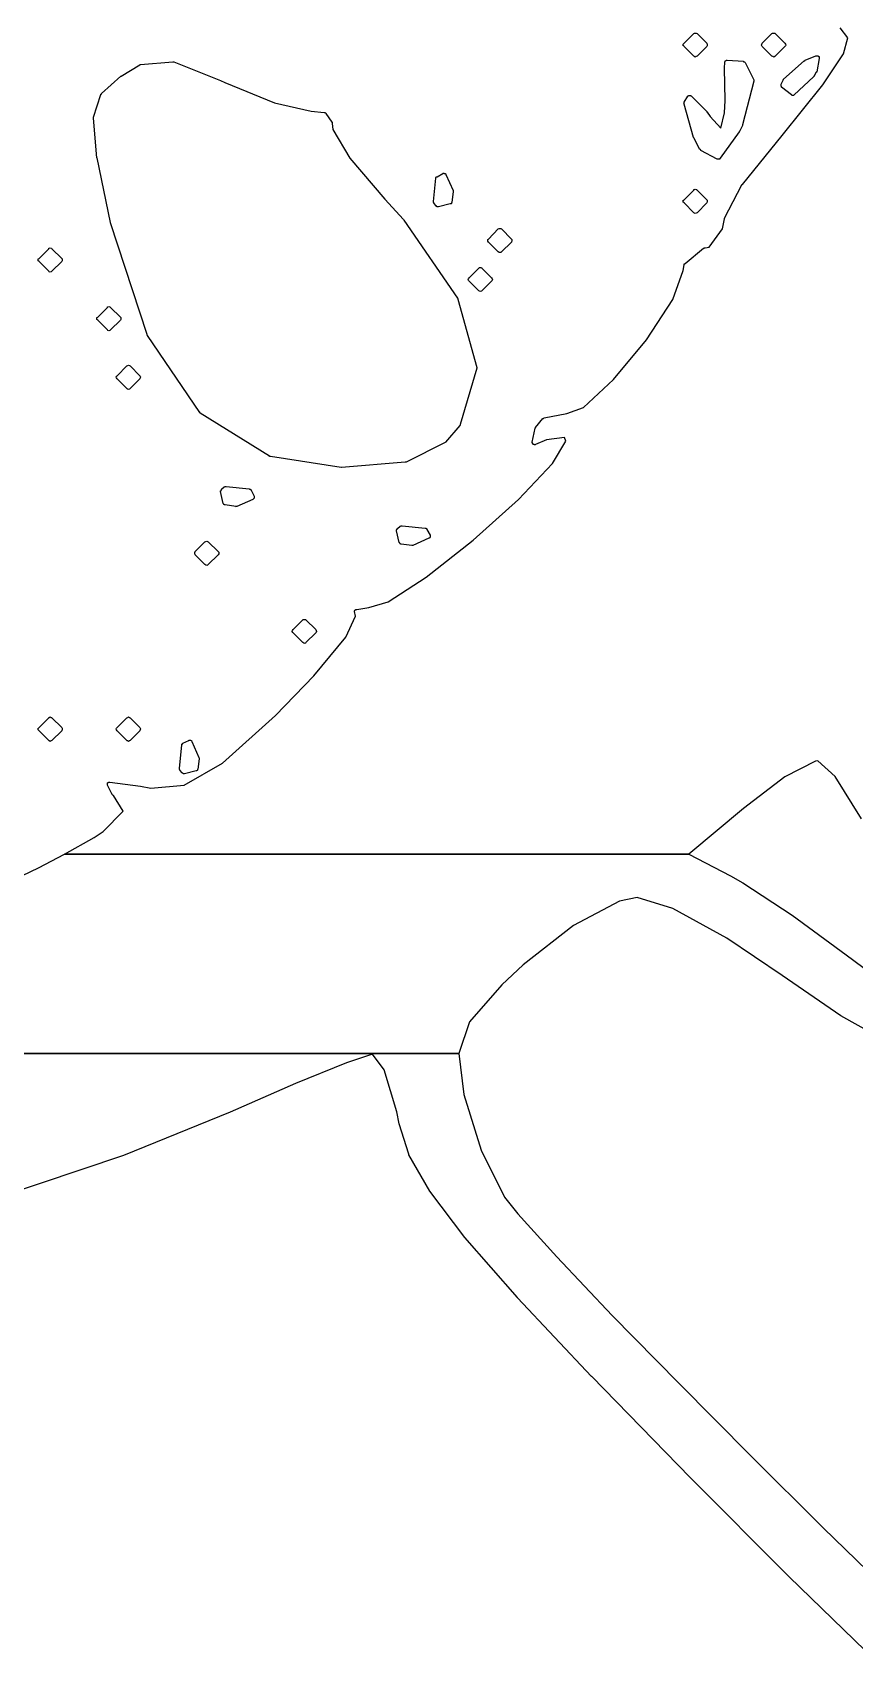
# Model space of a CAD drawing. Extents: x 83 to 346, y -162 to -57.
# Drawn here: x 272.601 to 274.381, y -143.317 to -139.812 of the extents above; entities that cross this region are included whole.
import ezdxf

# ---------------------------------------------------------------- set-up
doc = ezdxf.new("R2010")
doc.units = 0
doc.layers.add('BLACK', color=7, linetype='CONTINUOUS')

msp = doc.modelspace()

# ---------------------------------------------------------------- linework, layer by layer
at = {"layer": 'BLACK', "linetype": 'CONTINUOUS'}
for p, q in [((274.012, -139.836), (274.033, -139.815)), ((274.033, -139.815), (274.034, -139.814)), ((274.033, -139.815), (274.033, -139.815)), ((274.034, -139.814), (274.036, -139.814)), ((274.036, -139.814), (274.038, -139.814)), ((274.038, -139.814), (274.04, -139.815)), ((274.04, -139.815), (274.061, -139.836)), ((274.181, -139.836), (274.202, -139.815)), ((274.202, -139.815), (274.203, -139.814)), ((274.202, -139.815), (274.202, -139.815)), ((274.203, -139.814), (274.204, -139.814)), ((274.204, -139.814), (274.206, -139.814)), ((274.206, -139.814), (274.208, -139.814)), ((274.208, -139.814), (274.209, -139.815)), ((274.209, -139.815), (274.23, -139.836)), ((274.366, -139.824), (274.35, -139.803)), ((274.357, -139.859), (274.366, -139.824)), ((274.01, -139.838), (274.012, -139.836)), ((274.01, -139.84), (274.01, -139.838)), ((274.01, -139.842), (274.01, -139.84)), ((274.011, -139.842), (274.01, -139.842)), ((274.012, -139.843), (274.011, -139.842)), ((274.033, -139.864), (274.012, -139.843)), ((274.012, -139.843), (274.012, -139.843)), ((274.034, -139.865), (274.033, -139.864)), ((274.04, -139.864), (274.038, -139.865)), ((274.061, -139.843), (274.04, -139.864)), ((274.061, -139.836), (274.062, -139.838)), ((274.062, -139.842), (274.061, -139.843)), ((274.061, -139.843), (274.061, -139.843)), ((274.062, -139.838), (274.062, -139.84)), ((274.062, -139.84), (274.062, -139.842)), ((274.179, -139.84), (274.18, -139.838)), ((274.18, -139.842), (274.179, -139.84)), ((274.18, -139.838), (274.181, -139.836)), ((274.181, -139.843), (274.18, -139.842)), ((274.18, -139.842), (274.18, -139.842)), ((274.181, -139.836), (274.181, -139.836)), ((274.202, -139.864), (274.181, -139.843)), ((274.204, -139.865), (274.202, -139.864)), ((274.209, -139.864), (274.208, -139.865)), ((274.23, -139.843), (274.209, -139.864)), ((274.23, -139.836), (274.231, -139.838)), ((274.231, -139.842), (274.23, -139.843)), ((274.23, -139.843), (274.23, -139.843)), ((274.231, -139.838), (274.232, -139.84)), ((274.232, -139.84), (274.231, -139.842)), ((274.274, -139.873), (274.297, -139.863)), ((274.297, -139.863), (274.298, -139.863)), ((274.298, -139.863), (274.298, -139.863)), ((274.298, -139.863), (274.299, -139.863)), ((274.299, -139.863), (274.299, -139.863)), ((274.299, -139.863), (274.3, -139.863)), ((274.3, -139.863), (274.3, -139.863)), ((274.3, -139.863), (274.301, -139.863)), ((274.301, -139.863), (274.301, -139.863)), ((274.301, -139.863), (274.302, -139.863)), ((274.302, -139.863), (274.302, -139.863)), ((274.302, -139.863), (274.302, -139.864)), ((274.302, -139.864), (274.303, -139.864)), ((274.303, -139.864), (274.303, -139.864)), ((274.303, -139.864), (274.303, -139.865)), ((274.312, -139.926), (274.357, -139.859)), ((272.793, -139.907), (272.833, -139.883)), ((272.833, -139.883), (272.834, -139.882)), ((272.833, -139.883), (272.833, -139.883)), ((272.833, -139.883), (272.833, -139.883)), ((272.834, -139.882), (272.835, -139.882)), ((272.835, -139.882), (272.905, -139.876)), ((272.835, -139.882), (272.835, -139.882)), ((272.835, -139.882), (272.835, -139.882)), ((272.905, -139.876), (272.905, -139.876)), ((272.905, -139.876), (272.905, -139.876)), ((272.905, -139.876), (272.906, -139.876)), ((272.906, -139.876), (272.907, -139.876)), ((272.907, -139.876), (272.907, -139.876)), ((272.907, -139.876), (272.907, -139.876)), ((272.907, -139.876), (273.008, -139.917)), ((274.036, -139.866), (274.034, -139.865)), ((274.038, -139.865), (274.036, -139.866)), ((274.099, -139.889), (274.1, -139.878)), ((274.099, -139.89), (274.099, -139.889)), ((274.099, -139.889), (274.099, -139.889)), ((274.101, -139.96), (274.099, -139.89)), ((274.1, -139.876), (274.101, -139.875)), ((274.1, -139.877), (274.1, -139.876)), ((274.1, -139.876), (274.1, -139.876)), ((274.1, -139.876), (274.1, -139.876)), ((274.1, -139.878), (274.1, -139.877)), ((274.101, -139.875), (274.101, -139.874)), ((274.101, -139.874), (274.101, -139.874)), ((274.101, -139.874), (274.101, -139.874)), ((274.101, -139.874), (274.102, -139.874)), ((274.102, -139.874), (274.103, -139.873)), ((274.103, -139.873), (274.103, -139.873)), ((274.103, -139.873), (274.103, -139.873)), ((274.103, -139.873), (274.104, -139.873)), ((274.104, -139.873), (274.105, -139.873)), ((274.105, -139.873), (274.105, -139.873)), ((274.105, -139.873), (274.14, -139.875)), ((274.105, -139.873), (274.105, -139.873)), ((274.14, -139.875), (274.14, -139.876)), ((274.14, -139.876), (274.141, -139.876)), ((274.141, -139.876), (274.141, -139.876)), ((274.141, -139.876), (274.142, -139.876)), ((274.142, -139.876), (274.142, -139.876)), ((274.142, -139.876), (274.143, -139.877)), ((274.143, -139.877), (274.143, -139.877)), ((274.143, -139.877), (274.143, -139.877)), ((274.143, -139.877), (274.144, -139.878)), ((274.144, -139.878), (274.144, -139.878)), ((274.144, -139.878), (274.162, -139.914)), ((274.206, -139.866), (274.204, -139.865)), ((274.208, -139.865), (274.206, -139.866)), ((274.227, -139.914), (274.272, -139.874)), ((274.272, -139.874), (274.273, -139.874)), ((274.273, -139.874), (274.274, -139.873)), ((274.298, -139.899), (274.293, -139.908)), ((274.299, -139.899), (274.298, -139.899)), ((274.304, -139.869), (274.299, -139.898)), ((274.299, -139.898), (274.299, -139.898)), ((274.299, -139.898), (274.299, -139.898)), ((274.299, -139.898), (274.299, -139.898)), ((274.299, -139.898), (274.299, -139.899)), ((274.299, -139.899), (274.299, -139.899)), ((274.303, -139.865), (274.304, -139.865)), ((274.304, -139.865), (274.304, -139.866)), ((274.304, -139.866), (274.304, -139.866)), ((274.304, -139.866), (274.304, -139.867)), ((274.304, -139.867), (274.304, -139.867)), ((274.304, -139.867), (274.304, -139.868)), ((274.304, -139.868), (274.304, -139.868)), ((274.304, -139.868), (274.304, -139.869)), ((272.75, -139.945), (272.792, -139.907)), ((272.792, -139.907), (272.792, -139.907)), ((272.792, -139.907), (272.793, -139.907)), ((273.008, -139.917), (273.008, -139.917)), ((273.008, -139.917), (273.008, -139.917)), ((273.008, -139.917), (273.017, -139.921)), ((273.017, -139.921), (273.125, -139.965)), ((274.163, -139.918), (274.138, -140.013)), ((274.162, -139.914), (274.163, -139.915)), ((274.163, -139.915), (274.163, -139.916)), ((274.163, -139.916), (274.163, -139.916)), ((274.163, -139.916), (274.163, -139.916)), ((274.163, -139.916), (274.163, -139.917)), ((274.163, -139.917), (274.163, -139.918)), ((274.222, -139.925), (274.226, -139.916)), ((274.222, -139.926), (274.222, -139.925)), ((274.222, -139.925), (274.222, -139.925)), ((274.222, -139.925), (274.222, -139.925)), ((274.222, -139.927), (274.222, -139.926)), ((274.222, -139.928), (274.222, -139.927)), ((274.222, -139.927), (274.222, -139.927)), ((274.222, -139.927), (274.222, -139.927)), ((274.222, -139.929), (274.222, -139.928)), ((274.223, -139.93), (274.222, -139.929)), ((274.222, -139.929), (274.222, -139.929)), ((274.222, -139.929), (274.222, -139.929)), ((274.223, -139.931), (274.223, -139.93)), ((274.223, -139.93), (274.223, -139.93)), ((274.244, -139.948), (274.223, -139.931)), ((274.223, -139.931), (274.223, -139.931)), ((274.224, -140.036), (274.312, -139.926)), ((274.226, -139.916), (274.226, -139.915)), ((274.226, -139.915), (274.226, -139.915)), ((274.226, -139.915), (274.227, -139.915)), ((274.227, -139.915), (274.227, -139.914)), ((274.227, -139.914), (274.227, -139.914)), ((274.227, -139.914), (274.227, -139.914)), ((274.292, -139.909), (274.25, -139.948)), ((274.293, -139.908), (274.292, -139.908)), ((274.292, -139.908), (274.292, -139.909)), ((272.733, -139.996), (272.749, -139.947)), ((272.749, -139.947), (272.749, -139.946)), ((272.749, -139.946), (272.75, -139.946)), ((272.749, -139.947), (272.749, -139.947)), ((272.75, -139.946), (272.75, -139.945)), ((272.75, -139.945), (272.75, -139.945)), ((272.75, -139.945), (272.75, -139.945)), ((273.125, -139.965), (273.204, -139.983)), ((274.011, -139.966), (274.012, -139.965)), ((274.012, -139.967), (274.011, -139.966)), ((274.011, -139.966), (274.011, -139.966)), ((274.011, -139.966), (274.011, -139.966)), ((274.012, -139.964), (274.02, -139.951)), ((274.012, -139.965), (274.012, -139.964)), ((274.012, -139.964), (274.012, -139.964)), ((274.012, -139.964), (274.012, -139.964)), ((274.012, -139.968), (274.012, -139.967)), ((274.032, -140.04), (274.012, -139.968)), ((274.012, -139.968), (274.012, -139.968)), ((274.012, -139.968), (274.012, -139.968)), ((274.02, -139.951), (274.02, -139.95)), ((274.02, -139.95), (274.021, -139.95)), ((274.02, -139.951), (274.02, -139.951)), ((274.021, -139.95), (274.022, -139.949)), ((274.021, -139.95), (274.021, -139.95)), ((274.021, -139.95), (274.021, -139.95)), ((274.022, -139.949), (274.022, -139.949)), ((274.022, -139.949), (274.023, -139.949)), ((274.023, -139.949), (274.023, -139.949)), ((274.023, -139.949), (274.024, -139.949)), ((274.024, -139.949), (274.024, -139.949)), ((274.024, -139.949), (274.025, -139.949)), ((274.025, -139.949), (274.025, -139.949)), ((274.025, -139.949), (274.026, -139.949)), ((274.026, -139.949), (274.026, -139.95)), ((274.026, -139.95), (274.026, -139.95)), ((274.026, -139.95), (274.027, -139.95)), ((274.027, -139.95), (274.027, -139.95)), ((274.027, -139.95), (274.061, -139.984)), ((274.099, -139.987), (274.101, -139.96)), ((274.245, -139.949), (274.244, -139.948)), ((274.244, -139.948), (274.244, -139.948)), ((274.246, -139.949), (274.245, -139.949)), ((274.245, -139.949), (274.245, -139.949)), ((274.245, -139.949), (274.245, -139.949)), ((274.247, -139.949), (274.246, -139.949)), ((274.248, -139.949), (274.247, -139.949)), ((274.247, -139.949), (274.247, -139.949)), ((274.247, -139.949), (274.247, -139.949)), ((274.249, -139.949), (274.248, -139.949)), ((274.25, -139.948), (274.249, -139.949)), ((274.249, -139.949), (274.249, -139.949)), ((274.249, -139.949), (274.249, -139.949)), ((274.25, -139.948), (274.25, -139.948)), ((272.733, -139.997), (272.733, -139.996)), ((272.733, -139.996), (272.733, -139.996)), ((272.733, -139.996), (272.733, -139.996)), ((272.733, -139.998), (272.733, -139.997)), ((272.74, -140.084), (272.733, -139.998)), ((272.733, -139.998), (272.733, -139.998)), ((272.733, -139.998), (272.733, -139.998)), ((273.204, -139.983), (273.232, -139.986)), ((273.232, -139.986), (273.233, -139.986)), ((273.233, -139.986), (273.233, -139.986)), ((273.233, -139.986), (273.234, -139.986)), ((273.234, -139.986), (273.234, -139.986)), ((273.234, -139.986), (273.234, -139.986)), ((273.234, -139.986), (273.235, -139.987)), ((273.235, -139.987), (273.235, -139.987)), ((273.235, -139.987), (273.236, -139.988)), ((273.236, -139.988), (273.236, -139.988)), ((273.236, -139.988), (273.236, -139.988)), ((273.236, -139.988), (273.249, -140.007)), ((274.061, -139.984), (274.061, -139.985)), ((274.061, -139.985), (274.062, -139.985)), ((274.062, -139.985), (274.068, -139.995)), ((274.068, -139.995), (274.091, -140.02)), ((274.091, -140.02), (274.099, -139.987)), ((273.249, -140.007), (273.25, -140.007)), ((273.25, -140.007), (273.25, -140.008)), ((273.25, -140.008), (273.25, -140.008)), ((273.25, -140.008), (273.25, -140.009)), ((273.25, -140.009), (273.25, -140.009)), ((273.25, -140.009), (273.25, -140.01)), ((273.25, -140.01), (273.251, -140.023)), ((273.251, -140.023), (273.288, -140.085)), ((274.131, -140.028), (274.09, -140.085)), ((274.132, -140.027), (274.131, -140.027)), ((274.131, -140.027), (274.131, -140.028)), ((274.138, -140.014), (274.132, -140.027)), ((274.138, -140.013), (274.138, -140.013)), ((274.138, -140.013), (274.138, -140.014)), ((274.138, -140.142), (274.224, -140.036)), ((274.033, -140.04), (274.032, -140.04)), ((274.033, -140.041), (274.033, -140.04)), ((274.046, -140.066), (274.033, -140.041)), ((274.047, -140.066), (274.046, -140.066)), ((274.047, -140.067), (274.047, -140.066)), ((274.047, -140.066), (274.047, -140.066)), ((274.048, -140.067), (274.047, -140.067)), ((274.048, -140.068), (274.048, -140.067)), ((274.048, -140.067), (274.048, -140.067)), ((274.083, -140.087), (274.048, -140.068)), ((272.741, -140.084), (272.74, -140.084)), ((272.77, -140.224), (272.741, -140.084)), ((272.741, -140.084), (272.741, -140.084)), ((273.288, -140.085), (273.364, -140.174)), ((274.084, -140.087), (274.083, -140.087)), ((274.085, -140.087), (274.084, -140.087)), ((274.086, -140.087), (274.085, -140.087)), ((274.085, -140.087), (274.085, -140.087)), ((274.085, -140.087), (274.085, -140.087)), ((274.087, -140.087), (274.086, -140.087)), ((274.088, -140.087), (274.087, -140.087)), ((274.087, -140.087), (274.087, -140.087)), ((274.087, -140.087), (274.087, -140.087)), ((274.089, -140.087), (274.088, -140.087)), ((274.09, -140.085), (274.089, -140.086)), ((274.089, -140.086), (274.089, -140.086)), ((274.089, -140.086), (274.089, -140.086)), ((274.089, -140.086), (274.089, -140.087)), ((273.469, -140.179), (273.474, -140.128)), ((273.474, -140.127), (273.475, -140.126)), ((273.474, -140.128), (273.474, -140.127)), ((273.474, -140.127), (273.474, -140.127)), ((273.474, -140.127), (273.474, -140.127)), ((273.474, -140.128), (273.474, -140.128)), ((273.475, -140.126), (273.475, -140.125)), ((273.475, -140.125), (273.476, -140.125)), ((273.475, -140.126), (273.475, -140.126)), ((273.476, -140.125), (273.476, -140.125)), ((273.476, -140.125), (273.477, -140.125)), ((273.477, -140.125), (273.489, -140.118)), ((273.489, -140.118), (273.489, -140.118)), ((273.489, -140.118), (273.49, -140.118)), ((273.49, -140.118), (273.491, -140.117)), ((273.49, -140.118), (273.49, -140.118)), ((273.491, -140.117), (273.491, -140.117)), ((273.491, -140.117), (273.491, -140.117)), ((273.491, -140.117), (273.492, -140.118)), ((273.492, -140.118), (273.493, -140.118)), ((273.493, -140.118), (273.493, -140.118)), ((273.493, -140.118), (273.493, -140.118)), ((273.493, -140.118), (273.494, -140.118)), ((273.494, -140.118), (273.495, -140.119)), ((273.495, -140.119), (273.495, -140.119)), ((273.495, -140.119), (273.495, -140.119)), ((273.495, -140.119), (273.496, -140.119)), ((273.496, -140.119), (273.496, -140.12)), ((273.496, -140.12), (273.496, -140.12)), ((273.496, -140.12), (273.496, -140.12)), ((273.496, -140.12), (273.512, -140.155)), ((274.099, -140.215), (274.137, -140.143)), ((274.137, -140.143), (274.137, -140.142)), ((274.137, -140.142), (274.138, -140.142)), ((273.364, -140.174), (273.404, -140.218)), ((273.469, -140.181), (273.469, -140.179)), ((273.512, -140.158), (273.509, -140.18)), ((273.509, -140.18), (273.509, -140.18)), ((273.509, -140.18), (273.509, -140.18)), ((273.509, -140.18), (273.509, -140.181)), ((273.512, -140.155), (273.512, -140.156)), ((273.512, -140.156), (273.512, -140.156)), ((273.512, -140.156), (273.512, -140.157)), ((273.512, -140.157), (273.512, -140.157)), ((273.512, -140.157), (273.512, -140.157)), ((273.512, -140.157), (273.512, -140.158)), ((274.01, -140.178), (274.01, -140.176)), ((274.01, -140.176), (274.01, -140.176)), ((274.01, -140.176), (274.011, -140.176)), ((274.01, -140.18), (274.01, -140.178)), ((274.012, -140.182), (274.01, -140.18)), ((274.011, -140.176), (274.012, -140.175)), ((274.012, -140.175), (274.033, -140.154)), ((274.012, -140.175), (274.012, -140.175)), ((274.033, -140.154), (274.033, -140.153)), ((274.033, -140.153), (274.034, -140.153)), ((274.034, -140.153), (274.036, -140.152)), ((274.036, -140.152), (274.038, -140.153)), ((274.038, -140.153), (274.039, -140.153)), ((274.039, -140.153), (274.04, -140.154)), ((274.04, -140.154), (274.061, -140.175)), ((274.061, -140.175), (274.061, -140.175)), ((274.061, -140.175), (274.062, -140.176)), ((274.062, -140.18), (274.061, -140.182)), ((274.062, -140.176), (274.062, -140.178)), ((274.062, -140.178), (274.062, -140.18)), ((273.47, -140.182), (273.469, -140.181)), ((273.475, -140.189), (273.47, -140.182)), ((273.47, -140.182), (273.47, -140.182)), ((273.476, -140.189), (273.475, -140.189)), ((273.476, -140.19), (273.476, -140.189)), ((273.477, -140.19), (273.476, -140.19)), ((273.476, -140.19), (273.476, -140.19)), ((273.478, -140.19), (273.477, -140.19)), ((273.477, -140.19), (273.477, -140.19)), ((273.479, -140.19), (273.478, -140.19)), ((273.478, -140.19), (273.478, -140.19)), ((273.478, -140.19), (273.478, -140.19)), ((273.48, -140.19), (273.479, -140.19)), ((273.505, -140.184), (273.48, -140.19)), ((273.506, -140.184), (273.505, -140.184)), ((273.505, -140.184), (273.505, -140.184)), ((273.505, -140.184), (273.505, -140.184)), ((273.507, -140.184), (273.506, -140.184)), ((273.508, -140.183), (273.507, -140.184)), ((273.507, -140.184), (273.507, -140.184)), ((273.507, -140.184), (273.507, -140.184)), ((273.509, -140.181), (273.508, -140.182)), ((273.508, -140.182), (273.508, -140.182)), ((273.508, -140.182), (273.508, -140.182)), ((273.508, -140.182), (273.508, -140.183)), ((274.033, -140.203), (274.012, -140.182)), ((274.034, -140.204), (274.033, -140.203)), ((274.033, -140.203), (274.033, -140.203)), ((274.036, -140.205), (274.034, -140.204)), ((274.038, -140.204), (274.036, -140.205)), ((274.04, -140.203), (274.038, -140.204)), ((274.061, -140.182), (274.04, -140.203)), ((274.099, -140.216), (274.099, -140.215)), ((272.77, -140.225), (272.77, -140.224)), ((272.77, -140.224), (272.77, -140.224)), ((272.849, -140.467), (272.77, -140.225)), ((273.404, -140.218), (273.404, -140.218)), ((273.404, -140.218), (273.405, -140.219)), ((273.405, -140.219), (273.521, -140.388)), ((273.588, -140.26), (273.609, -140.238)), ((273.609, -140.238), (273.611, -140.237)), ((273.611, -140.237), (273.613, -140.237)), ((273.613, -140.237), (273.615, -140.237)), ((273.615, -140.237), (273.616, -140.238)), ((273.616, -140.238), (273.616, -140.238)), ((273.616, -140.238), (273.638, -140.26)), ((274.066, -140.278), (274.095, -140.238)), ((274.095, -140.238), (274.099, -140.216)), ((274.099, -140.216), (274.099, -140.216)), ((272.615, -140.302), (272.636, -140.281)), ((272.636, -140.281), (272.636, -140.28)), ((272.636, -140.28), (272.637, -140.28)), ((272.637, -140.28), (272.639, -140.279)), ((272.639, -140.279), (272.641, -140.28)), ((272.641, -140.28), (272.642, -140.28)), ((272.642, -140.28), (272.643, -140.281)), ((272.643, -140.281), (272.664, -140.302)), ((273.587, -140.261), (273.588, -140.26)), ((273.587, -140.263), (273.587, -140.261)), ((273.587, -140.265), (273.587, -140.263)), ((273.588, -140.267), (273.587, -140.265)), ((273.609, -140.288), (273.588, -140.267)), ((273.638, -140.267), (273.616, -140.288)), ((273.638, -140.26), (273.639, -140.261)), ((273.639, -140.265), (273.638, -140.266)), ((273.638, -140.266), (273.638, -140.267)), ((273.639, -140.261), (273.639, -140.261)), ((273.639, -140.261), (273.639, -140.263)), ((273.639, -140.263), (273.639, -140.265)), ((274.014, -140.313), (274.054, -140.28)), ((274.054, -140.28), (274.055, -140.28)), ((274.055, -140.28), (274.056, -140.279)), ((274.055, -140.28), (274.055, -140.28)), ((274.055, -140.28), (274.055, -140.28)), ((274.056, -140.279), (274.056, -140.279)), ((274.056, -140.279), (274.057, -140.279)), ((274.057, -140.279), (274.066, -140.278)), ((272.613, -140.305), (272.613, -140.303)), ((272.613, -140.303), (272.613, -140.303)), ((272.613, -140.303), (272.614, -140.303)), ((272.613, -140.307), (272.613, -140.305)), ((272.615, -140.309), (272.613, -140.307)), ((272.614, -140.303), (272.615, -140.302)), ((272.615, -140.302), (272.615, -140.302)), ((272.636, -140.33), (272.615, -140.309)), ((272.664, -140.309), (272.643, -140.33)), ((272.664, -140.302), (272.664, -140.302)), ((272.664, -140.302), (272.665, -140.303)), ((272.665, -140.307), (272.664, -140.309)), ((272.665, -140.303), (272.665, -140.305)), ((272.665, -140.305), (272.665, -140.307)), ((273.611, -140.289), (273.609, -140.288)), ((273.613, -140.289), (273.611, -140.289)), ((273.615, -140.289), (273.613, -140.289)), ((273.616, -140.288), (273.615, -140.289)), ((273.616, -140.288), (273.616, -140.288)), ((274.01, -140.328), (274.012, -140.316)), ((274.012, -140.315), (274.012, -140.314)), ((274.012, -140.314), (274.012, -140.314)), ((274.012, -140.314), (274.012, -140.314)), ((274.012, -140.314), (274.013, -140.314)), ((274.012, -140.316), (274.012, -140.315)), ((274.013, -140.314), (274.014, -140.313)), ((272.637, -140.331), (272.636, -140.33)), ((272.636, -140.33), (272.636, -140.33)), ((272.639, -140.332), (272.637, -140.331)), ((272.641, -140.331), (272.639, -140.332)), ((272.643, -140.33), (272.641, -140.331)), ((273.544, -140.348), (273.545, -140.346)), ((273.545, -140.35), (273.544, -140.348)), ((273.545, -140.346), (273.546, -140.344)), ((273.546, -140.351), (273.545, -140.35)), ((273.545, -140.35), (273.545, -140.35)), ((273.546, -140.344), (273.567, -140.323)), ((273.546, -140.344), (273.546, -140.344)), ((273.567, -140.372), (273.546, -140.351)), ((273.567, -140.323), (273.568, -140.322)), ((273.567, -140.323), (273.567, -140.323)), ((273.568, -140.322), (273.569, -140.322)), ((273.569, -140.322), (273.571, -140.322)), ((273.571, -140.322), (273.573, -140.322)), ((273.573, -140.322), (273.574, -140.323)), ((273.574, -140.323), (273.595, -140.344)), ((273.595, -140.351), (273.574, -140.372)), ((273.595, -140.344), (273.596, -140.346)), ((273.596, -140.35), (273.595, -140.351)), ((273.595, -140.351), (273.595, -140.351)), ((273.596, -140.346), (273.597, -140.348)), ((273.597, -140.348), (273.596, -140.35)), ((273.987, -140.391), (274.01, -140.328)), ((273.521, -140.388), (273.522, -140.389)), ((273.522, -140.389), (273.522, -140.39)), ((273.522, -140.39), (273.563, -140.538)), ((273.569, -140.373), (273.567, -140.372)), ((273.571, -140.374), (273.569, -140.373)), ((273.573, -140.373), (273.571, -140.374)), ((273.574, -140.372), (273.573, -140.373)), ((272.742, -140.429), (272.763, -140.408)), ((272.763, -140.408), (272.763, -140.407)), ((272.763, -140.407), (272.764, -140.407)), ((272.764, -140.407), (272.766, -140.406)), ((272.766, -140.406), (272.768, -140.407)), ((272.768, -140.407), (272.769, -140.407)), ((272.769, -140.407), (272.77, -140.408)), ((272.77, -140.408), (272.791, -140.429)), ((273.93, -140.478), (273.987, -140.391)), ((272.74, -140.432), (272.74, -140.43)), ((272.74, -140.43), (272.74, -140.43)), ((272.74, -140.43), (272.741, -140.43)), ((272.74, -140.434), (272.74, -140.432)), ((272.742, -140.436), (272.74, -140.434)), ((272.741, -140.43), (272.742, -140.429)), ((272.742, -140.429), (272.742, -140.429)), ((272.763, -140.457), (272.742, -140.436)), ((272.764, -140.458), (272.763, -140.457)), ((272.763, -140.457), (272.763, -140.457)), ((272.766, -140.459), (272.764, -140.458)), ((272.768, -140.458), (272.766, -140.459)), ((272.77, -140.457), (272.768, -140.458)), ((272.791, -140.436), (272.77, -140.457)), ((272.791, -140.429), (272.791, -140.429)), ((272.791, -140.429), (272.792, -140.43)), ((272.792, -140.434), (272.791, -140.436)), ((272.792, -140.43), (272.792, -140.432)), ((272.792, -140.432), (272.792, -140.434)), ((272.849, -140.468), (272.849, -140.467)), ((272.85, -140.469), (272.849, -140.468)), ((272.963, -140.636), (272.85, -140.469)), ((273.859, -140.564), (273.93, -140.478)), ((272.782, -140.559), (272.783, -140.557)), ((272.783, -140.561), (272.782, -140.559)), ((272.783, -140.557), (272.784, -140.556)), ((272.783, -140.557), (272.783, -140.557)), ((272.783, -140.557), (272.783, -140.557)), ((272.784, -140.563), (272.783, -140.561)), ((272.784, -140.556), (272.805, -140.535)), ((272.805, -140.584), (272.784, -140.563)), ((272.784, -140.563), (272.784, -140.563)), ((272.805, -140.535), (272.807, -140.534)), ((272.807, -140.534), (272.809, -140.533)), ((272.809, -140.533), (272.811, -140.534)), ((272.811, -140.534), (272.812, -140.535)), ((272.812, -140.535), (272.833, -140.556)), ((272.833, -140.563), (272.812, -140.584)), ((272.833, -140.556), (272.833, -140.556)), ((272.833, -140.556), (272.834, -140.557)), ((272.834, -140.561), (272.833, -140.563)), ((272.834, -140.557), (272.835, -140.559)), ((272.835, -140.559), (272.834, -140.561)), ((273.563, -140.54), (273.527, -140.662)), ((273.563, -140.538), (273.563, -140.538)), ((273.563, -140.538), (273.563, -140.539)), ((273.563, -140.539), (273.563, -140.539)), ((273.563, -140.539), (273.563, -140.54)), ((273.563, -140.54), (273.563, -140.54)), ((273.563, -140.54), (273.563, -140.54)), ((273.794, -140.625), (273.859, -140.564)), ((272.806, -140.585), (272.805, -140.584)), ((272.805, -140.584), (272.805, -140.584)), ((272.807, -140.585), (272.806, -140.585)), ((272.809, -140.586), (272.807, -140.585)), ((272.811, -140.585), (272.809, -140.586)), ((272.812, -140.584), (272.811, -140.585)), ((273.758, -140.638), (273.794, -140.625)), ((272.964, -140.636), (272.963, -140.636)), ((272.963, -140.636), (272.963, -140.636)), ((272.963, -140.636), (272.963, -140.636)), ((272.964, -140.637), (272.964, -140.636)), ((273.114, -140.73), (272.964, -140.637)), ((272.964, -140.637), (272.964, -140.637)), ((272.964, -140.637), (272.964, -140.637)), ((273.526, -140.664), (273.495, -140.7)), ((273.527, -140.663), (273.526, -140.663)), ((273.526, -140.663), (273.526, -140.664)), ((273.526, -140.664), (273.526, -140.664)), ((273.526, -140.664), (273.526, -140.664)), ((273.527, -140.662), (273.527, -140.663)), ((273.527, -140.663), (273.527, -140.663)), ((273.683, -140.7), (273.689, -140.67)), ((273.689, -140.67), (273.69, -140.669)), ((273.689, -140.67), (273.689, -140.67)), ((273.689, -140.67), (273.689, -140.67)), ((273.69, -140.668), (273.706, -140.649)), ((273.69, -140.669), (273.69, -140.668)), ((273.69, -140.668), (273.69, -140.668)), ((273.69, -140.668), (273.69, -140.668)), ((273.706, -140.649), (273.707, -140.649)), ((273.707, -140.649), (273.707, -140.648)), ((273.707, -140.648), (273.707, -140.648)), ((273.707, -140.648), (273.708, -140.648)), ((273.708, -140.648), (273.709, -140.647)), ((273.708, -140.648), (273.708, -140.648)), ((273.709, -140.647), (273.758, -140.638)), ((273.494, -140.701), (273.41, -140.743)), ((273.495, -140.7), (273.494, -140.701)), ((273.494, -140.701), (273.494, -140.701)), ((273.494, -140.701), (273.494, -140.701)), ((273.495, -140.7), (273.495, -140.7)), ((273.495, -140.7), (273.495, -140.7)), ((273.495, -140.7), (273.495, -140.7)), ((273.683, -140.701), (273.683, -140.7)), ((273.683, -140.7), (273.683, -140.7)), ((273.683, -140.702), (273.683, -140.701)), ((273.683, -140.701), (273.683, -140.701)), ((273.684, -140.702), (273.683, -140.702)), ((273.684, -140.703), (273.684, -140.702)), ((273.684, -140.704), (273.684, -140.703)), ((273.684, -140.703), (273.684, -140.703)), ((273.685, -140.704), (273.684, -140.704)), ((273.685, -140.705), (273.685, -140.704)), ((273.685, -140.704), (273.685, -140.704)), ((273.686, -140.705), (273.685, -140.705)), ((273.687, -140.705), (273.686, -140.705)), ((273.686, -140.705), (273.686, -140.705)), ((273.686, -140.705), (273.686, -140.705)), ((273.687, -140.706), (273.687, -140.705)), ((273.69, -140.705), (273.689, -140.706)), ((273.714, -140.695), (273.69, -140.705)), ((273.69, -140.705), (273.69, -140.705)), ((273.753, -140.69), (273.714, -140.695)), ((273.727, -140.746), (273.756, -140.698)), ((273.756, -140.698), (273.753, -140.69)), ((273.114, -140.731), (273.114, -140.73)), ((273.114, -140.73), (273.114, -140.73)), ((273.115, -140.731), (273.114, -140.731)), ((273.116, -140.731), (273.115, -140.731)), ((273.269, -140.755), (273.116, -140.731)), ((273.116, -140.731), (273.116, -140.731)), ((273.116, -140.731), (273.116, -140.731)), ((273.688, -140.706), (273.687, -140.706)), ((273.689, -140.706), (273.688, -140.706)), ((273.688, -140.706), (273.688, -140.706)), ((273.689, -140.706), (273.689, -140.706)), ((273.27, -140.755), (273.269, -140.755)), ((273.269, -140.755), (273.269, -140.755)), ((273.408, -140.743), (273.27, -140.755)), ((273.409, -140.743), (273.408, -140.743)), ((273.41, -140.743), (273.409, -140.743)), ((273.653, -140.824), (273.727, -140.746)), ((273.008, -140.806), (273.008, -140.805)), ((273.008, -140.805), (273.009, -140.805)), ((273.008, -140.807), (273.008, -140.806)), ((273.008, -140.806), (273.008, -140.806)), ((273.014, -140.833), (273.008, -140.807)), ((273.008, -140.807), (273.008, -140.807)), ((273.009, -140.804), (273.01, -140.803)), ((273.009, -140.805), (273.009, -140.804)), ((273.009, -140.804), (273.009, -140.804)), ((273.009, -140.804), (273.009, -140.804)), ((273.01, -140.802), (273.016, -140.797)), ((273.01, -140.803), (273.01, -140.802)), ((273.016, -140.797), (273.018, -140.796)), ((273.016, -140.797), (273.016, -140.797)), ((273.018, -140.796), (273.02, -140.796)), ((273.02, -140.796), (273.07, -140.801)), ((273.07, -140.801), (273.071, -140.801)), ((273.071, -140.801), (273.071, -140.802)), ((273.071, -140.802), (273.072, -140.802)), ((273.072, -140.802), (273.072, -140.802)), ((273.072, -140.802), (273.072, -140.802)), ((273.072, -140.802), (273.073, -140.802)), ((273.073, -140.802), (273.073, -140.803)), ((273.073, -140.803), (273.074, -140.803)), ((273.074, -140.803), (273.074, -140.804)), ((273.074, -140.804), (273.074, -140.804)), ((273.074, -140.804), (273.081, -140.817)), ((273.015, -140.834), (273.014, -140.833)), ((273.014, -140.833), (273.014, -140.833)), ((273.014, -140.833), (273.014, -140.833)), ((273.015, -140.835), (273.015, -140.834)), ((273.015, -140.834), (273.015, -140.834)), ((273.015, -140.834), (273.015, -140.834)), ((273.016, -140.835), (273.015, -140.835)), ((273.016, -140.836), (273.016, -140.835)), ((273.017, -140.836), (273.016, -140.836)), ((273.016, -140.836), (273.016, -140.836)), ((273.018, -140.836), (273.017, -140.836)), ((273.017, -140.836), (273.017, -140.836)), ((273.041, -140.839), (273.018, -140.836)), ((273.018, -140.836), (273.018, -140.836)), ((273.018, -140.836), (273.018, -140.836)), ((273.042, -140.84), (273.041, -140.839)), ((273.041, -140.839), (273.041, -140.839)), ((273.043, -140.839), (273.042, -140.839)), ((273.042, -140.839), (273.042, -140.84)), ((273.078, -140.824), (273.043, -140.839)), ((273.043, -140.839), (273.043, -140.839)), ((273.043, -140.839), (273.043, -140.839)), ((273.079, -140.823), (273.078, -140.824)), ((273.078, -140.824), (273.078, -140.824)), ((273.08, -140.822), (273.079, -140.823)), ((273.079, -140.823), (273.079, -140.823)), ((273.081, -140.821), (273.08, -140.822)), ((273.08, -140.822), (273.08, -140.822)), ((273.08, -140.822), (273.08, -140.822)), ((273.08, -140.822), (273.08, -140.822)), ((273.081, -140.817), (273.081, -140.817)), ((273.081, -140.817), (273.081, -140.817)), ((273.081, -140.817), (273.081, -140.818)), ((273.081, -140.818), (273.081, -140.819)), ((273.081, -140.819), (273.081, -140.819)), ((273.081, -140.819), (273.081, -140.819)), ((273.081, -140.819), (273.081, -140.82)), ((273.081, -140.82), (273.081, -140.821)), ((273.081, -140.821), (273.081, -140.821)), ((273.081, -140.821), (273.081, -140.821)), ((273.555, -140.912), (273.653, -140.824)), ((272.974, -140.916), (272.976, -140.915)), ((272.976, -140.915), (272.978, -140.914)), ((272.978, -140.914), (272.98, -140.915)), ((272.98, -140.915), (272.98, -140.915)), ((272.98, -140.915), (272.981, -140.916)), ((273.389, -140.89), (273.39, -140.889)), ((273.389, -140.891), (273.389, -140.89)), ((273.389, -140.89), (273.389, -140.89)), ((273.389, -140.89), (273.389, -140.89)), ((273.389, -140.892), (273.389, -140.891)), ((273.395, -140.917), (273.389, -140.892)), ((273.39, -140.889), (273.39, -140.888)), ((273.39, -140.888), (273.39, -140.888)), ((273.39, -140.888), (273.391, -140.888)), ((273.39, -140.889), (273.39, -140.889)), ((273.391, -140.887), (273.397, -140.882)), ((273.391, -140.888), (273.391, -140.887)), ((273.397, -140.882), (273.399, -140.881)), ((273.397, -140.882), (273.397, -140.882)), ((273.399, -140.881), (273.399, -140.881)), ((273.399, -140.881), (273.401, -140.881)), ((273.401, -140.881), (273.451, -140.886)), ((273.401, -140.881), (273.401, -140.881)), ((273.459, -140.908), (273.424, -140.924)), ((273.451, -140.886), (273.452, -140.886)), ((273.452, -140.886), (273.452, -140.886)), ((273.452, -140.886), (273.453, -140.886)), ((273.453, -140.886), (273.453, -140.887)), ((273.453, -140.887), (273.453, -140.887)), ((273.453, -140.887), (273.454, -140.887)), ((273.453, -140.992), (273.555, -140.912)), ((273.454, -140.887), (273.454, -140.888)), ((273.454, -140.888), (273.455, -140.888)), ((273.455, -140.888), (273.455, -140.888)), ((273.455, -140.888), (273.455, -140.889)), ((273.455, -140.889), (273.462, -140.901)), ((273.46, -140.908), (273.459, -140.908)), ((273.459, -140.908), (273.459, -140.908)), ((273.461, -140.907), (273.46, -140.908)), ((273.46, -140.908), (273.46, -140.908)), ((273.462, -140.906), (273.461, -140.906)), ((273.461, -140.906), (273.461, -140.907)), ((273.461, -140.907), (273.461, -140.907)), ((273.461, -140.907), (273.461, -140.907)), ((273.462, -140.901), (273.462, -140.902)), ((273.462, -140.902), (273.462, -140.902)), ((273.462, -140.902), (273.462, -140.902)), ((273.462, -140.902), (273.462, -140.903)), ((273.462, -140.903), (273.462, -140.903)), ((273.462, -140.903), (273.462, -140.904)), ((273.462, -140.904), (273.462, -140.904)), ((273.462, -140.904), (273.462, -140.905)), ((273.462, -140.905), (273.462, -140.905)), ((273.462, -140.905), (273.462, -140.906)), ((272.952, -140.94), (272.952, -140.938)), ((272.952, -140.938), (272.952, -140.938)), ((272.952, -140.938), (272.953, -140.938)), ((272.952, -140.942), (272.952, -140.94)), ((272.953, -140.944), (272.952, -140.942)), ((272.953, -140.937), (272.974, -140.916)), ((272.953, -140.938), (272.953, -140.937)), ((272.953, -140.937), (272.953, -140.937)), ((272.974, -140.965), (272.953, -140.944)), ((272.974, -140.916), (272.974, -140.916)), ((272.981, -140.916), (273.003, -140.937)), ((273.003, -140.944), (272.981, -140.965)), ((273.003, -140.937), (273.004, -140.938)), ((273.004, -140.942), (273.003, -140.944)), ((273.004, -140.938), (273.004, -140.94)), ((273.004, -140.94), (273.004, -140.942)), ((273.396, -140.918), (273.395, -140.917)), ((273.395, -140.917), (273.395, -140.917)), ((273.395, -140.917), (273.395, -140.917)), ((273.396, -140.919), (273.396, -140.918)), ((273.397, -140.92), (273.396, -140.919)), ((273.396, -140.919), (273.396, -140.919)), ((273.396, -140.919), (273.396, -140.919)), ((273.398, -140.92), (273.397, -140.92)), ((273.397, -140.92), (273.397, -140.92)), ((273.397, -140.92), (273.397, -140.92)), ((273.398, -140.921), (273.398, -140.92)), ((273.399, -140.921), (273.398, -140.921)), ((273.422, -140.924), (273.399, -140.921)), ((273.399, -140.921), (273.399, -140.921)), ((273.399, -140.921), (273.399, -140.921)), ((273.423, -140.924), (273.422, -140.924)), ((273.422, -140.924), (273.422, -140.924)), ((273.424, -140.924), (273.423, -140.924)), ((273.423, -140.924), (273.423, -140.924)), ((273.424, -140.924), (273.424, -140.924)), ((273.424, -140.924), (273.424, -140.924)), ((272.976, -140.966), (272.974, -140.965)), ((272.978, -140.967), (272.976, -140.966)), ((272.98, -140.966), (272.978, -140.967)), ((272.981, -140.965), (272.98, -140.966)), ((272.981, -140.965), (272.981, -140.965)), ((273.371, -141.046), (273.453, -140.992)), ((273.329, -141.058), (273.371, -141.046)), ((273.165, -141.106), (273.186, -141.085)), ((273.186, -141.085), (273.187, -141.084)), ((273.186, -141.085), (273.186, -141.085)), ((273.187, -141.084), (273.188, -141.084)), ((273.188, -141.084), (273.19, -141.084)), ((273.19, -141.084), (273.192, -141.084)), ((273.192, -141.084), (273.193, -141.085)), ((273.193, -141.085), (273.214, -141.106)), ((273.279, -141.122), (273.3, -141.077)), ((273.298, -141.066), (273.298, -141.065)), ((273.298, -141.065), (273.298, -141.065)), ((273.298, -141.065), (273.298, -141.065)), ((273.298, -141.065), (273.299, -141.065)), ((273.298, -141.067), (273.298, -141.066)), ((273.3, -141.077), (273.298, -141.067)), ((273.298, -141.067), (273.298, -141.067)), ((273.298, -141.067), (273.298, -141.067)), ((273.299, -141.064), (273.3, -141.063)), ((273.299, -141.065), (273.299, -141.064)), ((273.299, -141.064), (273.299, -141.064)), ((273.299, -141.064), (273.299, -141.064)), ((273.3, -141.063), (273.301, -141.062)), ((273.301, -141.062), (273.301, -141.062)), ((273.301, -141.062), (273.301, -141.062)), ((273.301, -141.062), (273.302, -141.062)), ((273.302, -141.062), (273.302, -141.062)), ((273.302, -141.062), (273.302, -141.062)), ((273.302, -141.062), (273.303, -141.062)), ((273.303, -141.062), (273.329, -141.058)), ((273.163, -141.11), (273.164, -141.108)), ((273.164, -141.112), (273.163, -141.11)), ((273.164, -141.108), (273.165, -141.106)), ((273.165, -141.113), (273.164, -141.112)), ((273.164, -141.112), (273.164, -141.112)), ((273.165, -141.106), (273.165, -141.106)), ((273.186, -141.134), (273.165, -141.113)), ((273.214, -141.113), (273.193, -141.134)), ((273.21, -141.206), (273.279, -141.122)), ((273.214, -141.106), (273.215, -141.108)), ((273.215, -141.112), (273.214, -141.113)), ((273.214, -141.113), (273.214, -141.113)), ((273.215, -141.108), (273.216, -141.11)), ((273.216, -141.11), (273.215, -141.112)), ((273.188, -141.135), (273.186, -141.134)), ((273.19, -141.136), (273.188, -141.135)), ((273.192, -141.135), (273.19, -141.136)), ((273.193, -141.134), (273.192, -141.135)), ((273.127, -141.292), (273.21, -141.206)), ((272.615, -141.318), (272.636, -141.297)), ((272.636, -141.297), (272.636, -141.296)), ((272.636, -141.296), (272.637, -141.296)), ((272.637, -141.296), (272.639, -141.295)), ((272.639, -141.295), (272.641, -141.296)), ((272.641, -141.296), (272.642, -141.296)), ((272.642, -141.296), (272.643, -141.297)), ((272.643, -141.297), (272.664, -141.318)), ((272.784, -141.318), (272.805, -141.297)), ((272.805, -141.297), (272.807, -141.296)), ((272.807, -141.296), (272.809, -141.295)), ((272.809, -141.295), (272.811, -141.296)), ((272.811, -141.296), (272.812, -141.297)), ((272.812, -141.297), (272.833, -141.318)), ((273.012, -141.395), (273.127, -141.292)), ((272.613, -141.321), (272.613, -141.319)), ((272.613, -141.319), (272.613, -141.319)), ((272.613, -141.319), (272.614, -141.319)), ((272.613, -141.323), (272.613, -141.321)), ((272.615, -141.325), (272.613, -141.323)), ((272.614, -141.319), (272.615, -141.318)), ((272.615, -141.318), (272.615, -141.318)), ((272.636, -141.346), (272.615, -141.325)), ((272.664, -141.325), (272.643, -141.346)), ((272.664, -141.318), (272.664, -141.318)), ((272.664, -141.318), (272.665, -141.319)), ((272.665, -141.323), (272.664, -141.325)), ((272.665, -141.319), (272.665, -141.321)), ((272.665, -141.321), (272.665, -141.323)), ((272.782, -141.321), (272.783, -141.319)), ((272.783, -141.323), (272.782, -141.321)), ((272.783, -141.319), (272.784, -141.318)), ((272.783, -141.319), (272.783, -141.319)), ((272.783, -141.319), (272.783, -141.319)), ((272.784, -141.325), (272.783, -141.323)), ((272.805, -141.346), (272.784, -141.325)), ((272.784, -141.325), (272.784, -141.325)), ((272.833, -141.325), (272.812, -141.346)), ((272.833, -141.318), (272.833, -141.318)), ((272.833, -141.318), (272.834, -141.319)), ((272.834, -141.323), (272.833, -141.325)), ((272.834, -141.319), (272.835, -141.321)), ((272.835, -141.321), (272.834, -141.323)), ((272.637, -141.347), (272.636, -141.346)), ((272.636, -141.346), (272.636, -141.346)), ((272.639, -141.348), (272.637, -141.347)), ((272.641, -141.347), (272.639, -141.348)), ((272.643, -141.346), (272.641, -141.347)), ((272.806, -141.347), (272.805, -141.346)), ((272.805, -141.346), (272.805, -141.346)), ((272.807, -141.347), (272.806, -141.347)), ((272.809, -141.348), (272.807, -141.347)), ((272.811, -141.347), (272.809, -141.348)), ((272.812, -141.346), (272.811, -141.347)), ((272.919, -141.406), (272.924, -141.356)), ((272.924, -141.354), (272.925, -141.353)), ((272.924, -141.355), (272.924, -141.354)), ((272.924, -141.354), (272.924, -141.354)), ((272.924, -141.356), (272.924, -141.355)), ((272.924, -141.355), (272.924, -141.355)), ((272.924, -141.356), (272.924, -141.356)), ((272.925, -141.353), (272.925, -141.353)), ((272.925, -141.353), (272.925, -141.353)), ((272.925, -141.353), (272.926, -141.353)), ((272.926, -141.352), (272.939, -141.346)), ((272.926, -141.353), (272.926, -141.352)), ((272.939, -141.346), (272.939, -141.345)), ((272.939, -141.345), (272.94, -141.345)), ((272.939, -141.346), (272.939, -141.346)), ((272.94, -141.345), (272.941, -141.345)), ((272.941, -141.345), (272.941, -141.345)), ((272.941, -141.345), (272.941, -141.345)), ((272.941, -141.345), (272.942, -141.345)), ((272.942, -141.345), (272.943, -141.345)), ((272.943, -141.345), (272.943, -141.345)), ((272.943, -141.345), (272.943, -141.345)), ((272.943, -141.345), (272.944, -141.346)), ((272.944, -141.346), (272.944, -141.346)), ((272.944, -141.346), (272.945, -141.346)), ((272.945, -141.346), (272.945, -141.346)), ((272.945, -141.346), (272.945, -141.347)), ((272.945, -141.347), (272.946, -141.348)), ((272.946, -141.348), (272.946, -141.348)), ((272.946, -141.348), (272.946, -141.348)), ((272.946, -141.348), (272.961, -141.383)), ((272.919, -141.408), (272.919, -141.406)), ((272.929, -141.443), (273.012, -141.395)), ((272.962, -141.386), (272.959, -141.408)), ((272.961, -141.383), (272.961, -141.383)), ((272.961, -141.383), (272.962, -141.384)), ((272.962, -141.384), (272.962, -141.384)), ((272.962, -141.384), (272.962, -141.385)), ((272.962, -141.385), (272.962, -141.385)), ((272.962, -141.385), (272.962, -141.386)), ((274.296, -141.391), (274.23, -141.425)), ((274.301, -141.39), (274.296, -141.391)), ((274.339, -141.424), (274.301, -141.39)), ((272.763, -141.439), (272.763, -141.438)), ((272.763, -141.438), (272.764, -141.438)), ((272.763, -141.44), (272.763, -141.439)), ((272.763, -141.439), (272.763, -141.439)), ((272.763, -141.441), (272.763, -141.44)), ((272.763, -141.44), (272.763, -141.44)), ((272.763, -141.442), (272.763, -141.441)), ((272.763, -141.441), (272.763, -141.441)), ((272.764, -141.438), (272.764, -141.437)), ((272.764, -141.437), (272.765, -141.437)), ((272.764, -141.438), (272.764, -141.438)), ((272.765, -141.437), (272.766, -141.436)), ((272.765, -141.437), (272.765, -141.437)), ((272.766, -141.436), (272.766, -141.436)), ((272.766, -141.436), (272.767, -141.436)), ((272.767, -141.436), (272.767, -141.436)), ((272.767, -141.436), (272.767, -141.436)), ((272.767, -141.436), (272.768, -141.436)), ((272.768, -141.436), (272.768, -141.436)), ((272.768, -141.436), (272.835, -141.445)), ((272.92, -141.41), (272.919, -141.408)), ((272.925, -141.416), (272.92, -141.41)), ((272.925, -141.417), (272.925, -141.416)), ((272.926, -141.417), (272.925, -141.417)), ((272.927, -141.418), (272.926, -141.417)), ((272.926, -141.417), (272.926, -141.417)), ((272.926, -141.417), (272.926, -141.417)), ((272.928, -141.418), (272.927, -141.418)), ((272.929, -141.418), (272.928, -141.418)), ((272.928, -141.418), (272.928, -141.418)), ((272.928, -141.418), (272.928, -141.418)), ((272.93, -141.418), (272.929, -141.418)), ((272.955, -141.412), (272.93, -141.418)), ((272.956, -141.412), (272.955, -141.412)), ((272.955, -141.412), (272.955, -141.412)), ((272.955, -141.412), (272.955, -141.412)), ((272.957, -141.411), (272.956, -141.412)), ((272.958, -141.41), (272.957, -141.411)), ((272.957, -141.411), (272.957, -141.411)), ((272.957, -141.411), (272.957, -141.411)), ((272.957, -141.411), (272.957, -141.411)), ((272.959, -141.408), (272.958, -141.409)), ((272.958, -141.409), (272.958, -141.41)), ((272.958, -141.41), (272.958, -141.41)), ((272.958, -141.41), (272.958, -141.41)), ((272.959, -141.408), (272.959, -141.408)), ((272.959, -141.408), (272.959, -141.408)), ((274.23, -141.425), (274.14, -141.493)), ((274.396, -141.516), (274.339, -141.424)), ((272.763, -141.443), (272.763, -141.442)), ((272.763, -141.442), (272.763, -141.442)), ((272.773, -141.463), (272.763, -141.443)), ((272.763, -141.443), (272.763, -141.443)), ((272.774, -141.463), (272.773, -141.463)), ((272.773, -141.463), (272.773, -141.463)), ((272.774, -141.464), (272.774, -141.463)), ((272.775, -141.465), (272.774, -141.464)), ((272.774, -141.464), (272.774, -141.464)), ((272.776, -141.465), (272.775, -141.465)), ((272.775, -141.465), (272.775, -141.465)), ((272.797, -141.499), (272.776, -141.465)), ((272.835, -141.445), (272.835, -141.445)), ((272.835, -141.445), (272.835, -141.445)), ((272.835, -141.445), (272.857, -141.449)), ((272.857, -141.449), (272.929, -141.443)), ((272.754, -141.543), (272.797, -141.499)), ((274.14, -141.493), (274.022, -141.592)), ((272.734, -141.556), (272.754, -141.543)), ((272.67, -141.592), (272.734, -141.556)), ((272.614, -141.622), (272.67, -141.592)), ((272.67, -141.592), (274.022, -141.592)), ((274.022, -141.592), (272.67, -141.592)), ((274.022, -141.592), (274.112, -141.639)), ((272.456, -141.697), (272.614, -141.622)), ((274.112, -141.639), (274.112, -141.639)), ((274.112, -141.639), (274.112, -141.639)), ((274.112, -141.639), (274.139, -141.654)), ((273.91, -141.686), (273.872, -141.694)), ((273.987, -141.71), (273.91, -141.686)), ((274.139, -141.654), (274.139, -141.654)), ((274.139, -141.654), (274.139, -141.654)), ((274.139, -141.654), (274.246, -141.724)), ((273.872, -141.694), (273.772, -141.747)), ((274.104, -141.774), (273.987, -141.71)), ((273.772, -141.747), (273.663, -141.832)), ((274.246, -141.724), (274.246, -141.724)), ((274.246, -141.724), (274.246, -141.724)), ((274.246, -141.724), (274.363, -141.81)), ((274.224, -141.855), (274.104, -141.774)), ((274.363, -141.81), (274.363, -141.81)), ((274.363, -141.81), (274.363, -141.81)), ((274.363, -141.81), (274.463, -141.885)), ((273.663, -141.832), (273.617, -141.875)), ((274.351, -141.942), (274.224, -141.855)), ((273.617, -141.875), (273.547, -141.955)), ((273.547, -141.955), (273.524, -142.024)), ((274.46, -142.003), (274.351, -141.942)), ((274.351, -141.942), (274.351, -141.942)), ((274.351, -141.942), (274.351, -141.942)), ((271.559, -142.024), (273.524, -142.024)), ((273.524, -142.024), (271.559, -142.024)), ((273.337, -142.025), (273.281, -142.044)), ((273.362, -142.059), (273.337, -142.025)), ((273.524, -142.024), (273.535, -142.113)), ((273.281, -142.044), (273.17, -142.089)), ((273.39, -142.15), (273.362, -142.059)), ((273.17, -142.089), (273.029, -142.151)), ((273.535, -142.113), (273.572, -142.233)), ((273.029, -142.151), (272.798, -142.245)), ((273.029, -142.151), (273.029, -142.151)), ((273.029, -142.151), (273.029, -142.151)), ((273.395, -142.176), (273.39, -142.15)), ((273.416, -142.242), (273.395, -142.176)), ((273.395, -142.176), (273.395, -142.176)), ((273.395, -142.176), (273.395, -142.176)), ((272.798, -142.245), (272.493, -142.347)), ((272.798, -142.245), (272.798, -142.245)), ((272.798, -142.245), (272.798, -142.245)), ((273.416, -142.243), (273.416, -142.242)), ((273.461, -142.322), (273.416, -142.243)), ((273.416, -142.243), (273.416, -142.243)), ((273.572, -142.233), (273.623, -142.335)), ((273.537, -142.422), (273.461, -142.322)), ((273.461, -142.322), (273.461, -142.322)), ((273.461, -142.322), (273.461, -142.322)), ((273.623, -142.335), (273.652, -142.371)), ((273.652, -142.371), (273.736, -142.464)), ((273.651, -142.552), (273.537, -142.422)), ((273.537, -142.422), (273.537, -142.422)), ((273.537, -142.422), (273.537, -142.422)), ((273.736, -142.464), (273.856, -142.591)), ((273.651, -142.553), (273.651, -142.552)), ((273.811, -142.723), (273.651, -142.553)), ((273.651, -142.553), (273.651, -142.553)), ((273.856, -142.591), (274, -142.738)), ((273.812, -142.723), (273.811, -142.723)), ((274.025, -142.942), (273.812, -142.723)), ((273.812, -142.723), (273.812, -142.723)), ((274, -142.738), (274.156, -142.895)), ((274.156, -142.895), (274.156, -142.895)), ((274.156, -142.895), (274.313, -143.051)), ((274.239, -143.157), (274.025, -142.942)), ((274.025, -142.942), (274.025, -142.942)), ((274.025, -142.942), (274.025, -142.942)), ((274.313, -143.051), (274.458, -143.192)), ((274.404, -143.317), (274.239, -143.157)), ((274.239, -143.157), (274.239, -143.157)), ((274.239, -143.157), (274.239, -143.157))]:
    msp.add_line(p, q, dxfattribs=at)

doc.saveas('drawing.dxf')
